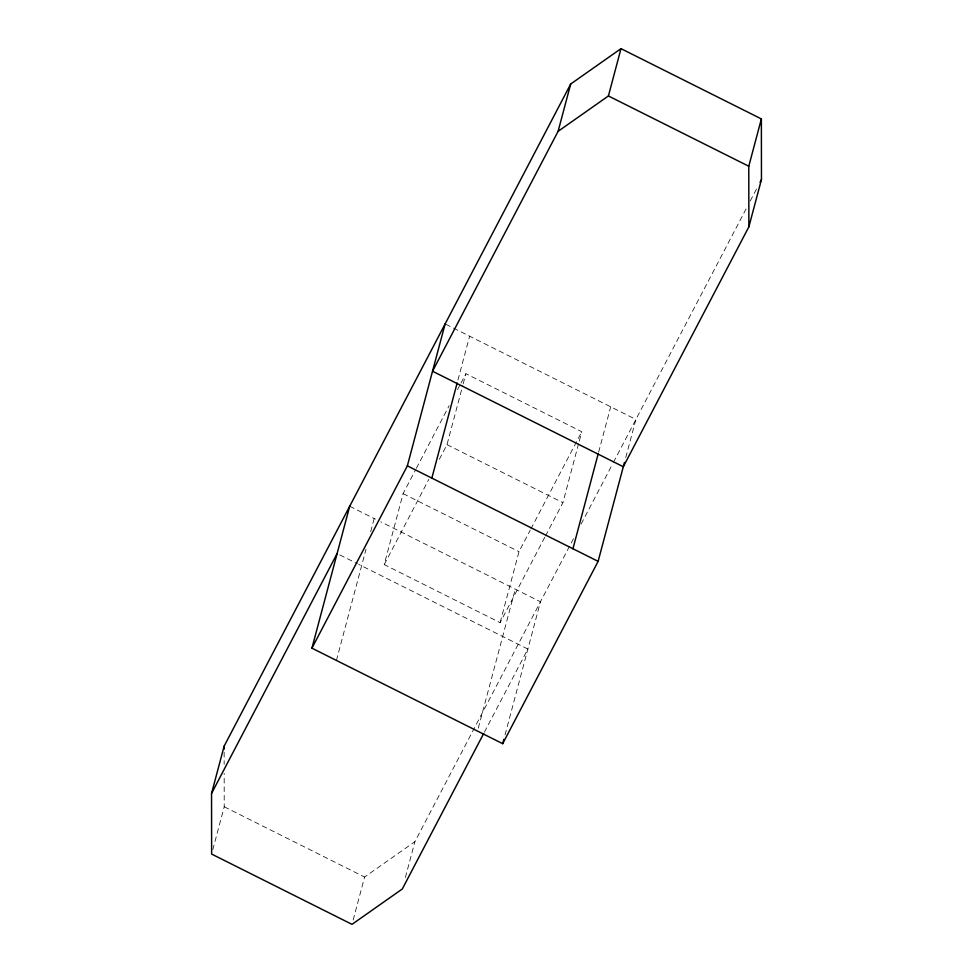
<?xml version="1.0" encoding="UTF-8"?>
<svg xmlns="http://www.w3.org/2000/svg" width="973" height="973" viewBox="0 0 973 973"><rect width="100%" height="100%" fill="white"/><g stroke="black" fill="none" stroke-linecap="round" stroke-linejoin="round"><path stroke-width="0.73" stroke-dasharray="4.87 3.65" d="M212.771 849.77L224.216 806.763L224.167 773.438M336.427 660.436L366.006 549.246M370.677 531.684L374.179 518.524M544.758 537.315L500.122 622.623L384.226 564.595L403.102 493.639L415.666 469.643M457.93 380.078L469.606 336.184M439.334 459.305L447.008 444.649L462.807 385.272M463.184 383.824L465.885 373.681L581.781 431.708L579.081 441.839M353.15 920.044L364.595 877.038L414.899 841.669L574.143 537.412M405.364 877.512L414.899 841.669M500.122 622.623L518.998 551.655L530.163 530.334M478.29 728.145L515.276 589.151M545.464 535.989L562.893 502.664L578.692 443.287M505.036 734.907L540.465 601.764L380.808 521.832M598.626 452.177L610.703 406.823M625.773 457.48L635.892 419.436L445.123 323.924M416.359 468.317L449.149 405.668M457.517 389.674L460.302 384.347M461.007 383.009L465.885 373.681M384.226 564.595L428.862 479.3M530.857 528.996L581.781 431.708M581.161 524.009L612.735 463.671M613.44 462.333L746.729 207.675M750.232 200.973L757.955 186.232M484.384 732.17L527.877 649.076L358.757 564.401M447.008 444.649L562.893 502.664M403.102 493.639L518.998 551.655M349.696 506.264L375.396 519.132M339.808 554.914L357.395 563.72M224.216 806.763L364.595 877.038M224.143 752.226L224.155 764.34"/><path stroke-width="1.46" d="M483.69 733.508L402.311 888.981L352.007 924.35L211.627 854.075L211.542 793.469L224.131 746.169L570.689 84.019L620.993 48.65L761.373 118.925L761.458 179.531L748.869 226.831L623.304 466.736L432.535 371.236L558.101 131.331L570.689 84.019M624.447 462.443L598.127 561.36L502.7 743.688L311.932 648.176L349.696 506.264M311.932 648.176L407.359 465.848L445.123 323.924M431.854 478.108L457.152 383.009M558.101 131.331L608.405 95.962L620.993 48.65M502.7 743.688L503.868 739.298M572.939 548.748L598.237 453.637M748.869 226.831L748.784 166.237L761.373 118.925M211.542 793.469L337.108 553.564M760.059 182.206L761.458 179.531M608.405 95.962L748.784 166.237M407.359 465.848L598.127 561.36M224.131 746.169L224.131 749.198"/></g></svg>
